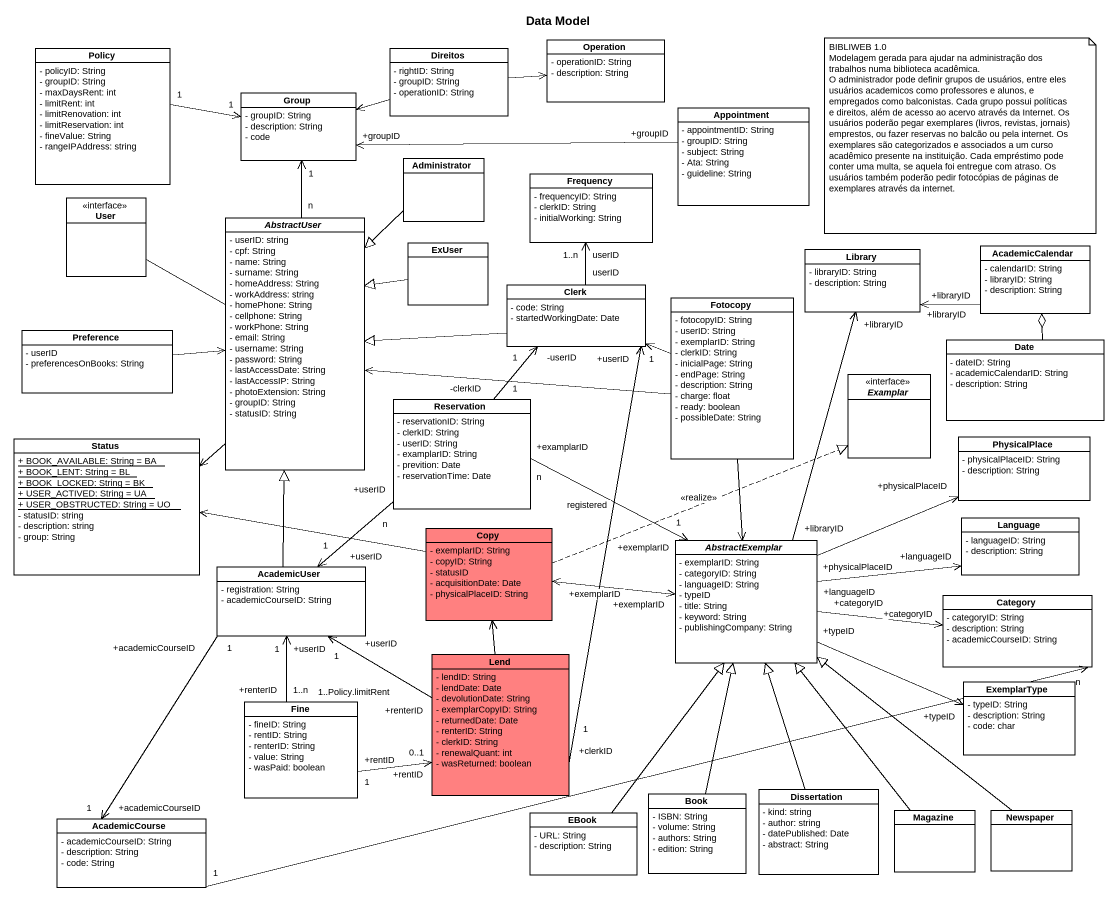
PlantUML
@startuml
title Data Model
hide circle
hide empty members
skinparam classAttributeIconSize 0
class Policy {
  - policyID: String
  - groupID: String
  - maxDaysRent: int
  - limitRent: int
  - limitRenovation: int
  - limitReservation: int
  - fineValue: String
  - rangeIPAddress: string
}
class Direitos {
  - rightID: String
  - groupID: String
  - operationID: String
}
class Operation {
  - operationID: String
  - description: String
}
class "Group" as Group_ {
  - groupID: String
  - description: String
  - code
}
class Appointment {
  - appointmentID: String
  - groupID: String
  - subject: String
  - Ata: String
  - guideline: String
}
class Administrator
interface User <<interface>>
class Frequency {
  - frequencyID: String
  - clerkID: String
  - initialWorking: String
}
abstract class AbstractUser {
  - userID: string
  - cpf: String
  - name: String
  - surname: String
  - homeAddress: String
  - workAddress: string
  - homePhone: String
  - cellphone: String
  - workPhone: String
  - email: String
  - username: String
  - password: String
  - lastAccessDate: String
  - lastAccessIP: String
  - photoExtension: String
  - groupID: String
  - statusID: String
}
class ExUser
class AcademicCalendar {
  - calendarID: String
  - libraryID: String
  - description: String
}
class Clerk {
  - code: String
  - startedWorkingDate: Date
}
class Library {
  - libraryID: String
  - description: String
}
class Fotocopy {
  - fotocopyID: String
  - userID: String
  - exemplarID: String
  - clerkID: String
  - inicialPage: String
  - endPage: String
  - description: String
  - charge: float
  - ready: boolean
  - possibleDate: String
}
class Preference {
  - userID
  - preferencesOnBooks: String
}
class Date {
  - dateID: String
  - academicCalendarID: String
  - description: String
}
class Reservation {
  - reservationID: String
  - clerkID: String
  - userID: String
  - examplarID: String
  - prevition: Date
  - reservationTime: Date
}
interface Examplar <<interface>>
class Status {
  {static} + BOOK_AVAILABLE: String = BA
  {static} + BOOK_LENT: String = BL
  {static} + BOOK_LOCKED: String = BK
  {static} + USER_ACTIVED: String = UA
  {static} + USER_OBSTRUCTED: String = UO
  - statusID: string
  - description: string
  - group: String
}
class PhysicalPlace {
  - physicalPlaceID: String
  - description: String
}
class Language {
  - languageID: String
  - description: String
}
class Copy #FF8080 {
  - exemplarID: String
  - copyID: String
  - statusID
  - acquisitionDate: Date
  - physicalPlaceID: String
}
abstract class AbstractExemplar {
  - exemplarID: String
  - categoryID: String
  - languageID: String
  - typeID
  - title: String
  - keyword: String
  - publishingCompany: String
}
class AcademicUser {
  - registration: String
  - academicCourseID: String
}
class Category {
  - categoryID: String
  - description: String
  - academicCourseID: String
}
class Lend #FF8080 {
  - lendID: String
  - lendDate: Date
  - devolutionDate: String
  - exemplarCopyID: String
  - returnedDate: Date
  - renterID: String
  - clerkID: String
  - renewalQuant: int
  - wasReturned: boolean
}
class Fine {
  - fineID: String
  - rentID: String
  - renterID: String
  - value: String
  - wasPaid: boolean
}
class ExemplarType {
  - typeID: String
  - description: String
  - code: char
}
class AcademicCourse {
  - academicCourseID: String
  - description: String
  - code: String
}
class EBook {
  - URL: String
  - description: String
}
class Book {
  - ISBN: String
  - volume: String
  - authors: String
  - edition: String
}
class Dissertation {
  - kind: string
  - author: string
  - datePublished: Date
  - abstract: String
}
class Magazine
class Newspaper
Policy "1" -right-> "1" Group_
Direitos -right-> Operation
Direitos -left-> Group_
Appointment "+groupID" -left-> "+groupID" Group_
Administrator --|> AbstractUser
AbstractUser "n" -up-> "1" Group_
AbstractUser -left- User
AbstractUser --> Status
ExUser -left-|> AbstractUser
AcademicCalendar "+libraryID" -left-> "+libraryID" Library
Clerk "userID" -up-> "userID\n1..n" Frequency
Clerk -left-|> AbstractUser
Fotocopy -left-> AbstractUser
Fotocopy -left-> Clerk
Fotocopy --> AbstractExemplar
Preference -right-> AbstractUser
Date -up-o AcademicCalendar
Reservation "-clerkID\n1" -up-> "-userID\n1" Clerk
Reservation "+examplarID\nn" -right-> "+exemplarID\n1" AbstractExemplar
Reservation "+userID\nn" --> "+userID\n1" AcademicUser
Copy .right.|> Examplar : <<realize>>
Copy -left-> Status
Copy "+exemplarID" <-right-> "+exemplarID" AbstractExemplar
AbstractExemplar "+libraryID" -up-> "+libraryID" Library
AbstractExemplar "+physicalPlaceID" -right-> "+physicalPlaceID" PhysicalPlace
AbstractExemplar "+languageID" -right-> "+languageID" Language
AbstractExemplar "+categoryID" -right-> "+categoryID" Category
AbstractExemplar "+typeID" -right-> "+typeID" ExemplarType
AcademicUser -up-|> AbstractUser
AcademicUser "+academicCourseID\n1" --> "+academicCourseID\n1" AcademicCourse
Lend "+clerkID\n1" -up-> "+userID\n1" Clerk : registered
Lend -up-> Copy
Lend "+renterID\n1..Policy.limitRent" -left-> "+userID\n1" AcademicUser
Fine "+renterID\n1..n" -up-> "+userID\n1" AcademicUser
Fine "+rentID\n1" -right-> "+rentID\n0..1" Lend
AcademicCourse "1" -right-> "n" Category
EBook -up-|> AbstractExemplar
Book -up-|> AbstractExemplar
Dissertation -up-|> AbstractExemplar
Magazine -up-|> AbstractExemplar
Newspaper -up-|> AbstractExemplar
note as N1
  BIBLIWEB 1.0
  Modelagem gerada para ajudar na administração dos trabalhos numa biblioteca acadêmica.
  O administrador pode definir grupos de usuários, entre eles usuários academicos como professores e alunos, e empregados como balconistas. Cada grupo possui políticas e direitos, além de acesso ao acervo através da Internet. Os usuários poderão pegar exemplares (livros, revistas, jornais) emprestos, ou fazer reservas no balcão ou pela internet. Os exemplares são categorizados e associados a um curso acadêmico presente na instituição. Cada empréstimo pode conter uma multa, se aquela foi entregue com atraso. Os usuários também poderão pedir fotocópias de páginas de exemplares através da internet.
end note
@enduml
